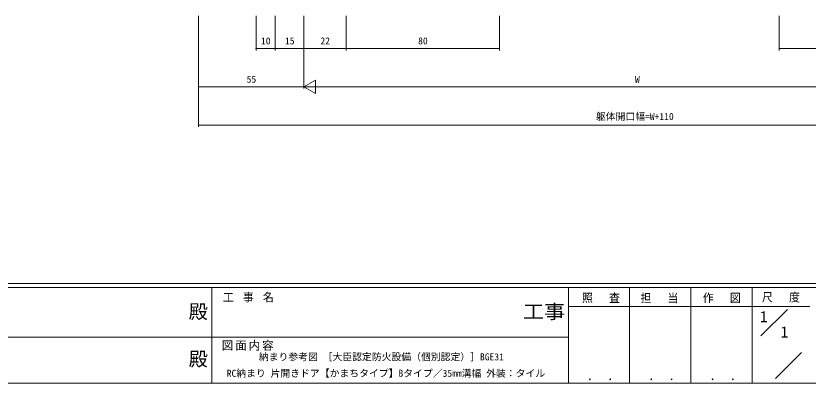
# Model space of a CAD drawing. Units: millimetres, scale not verified. Extents: x -742 to 539, y -420 to 386.
# Drawn here: x -142.3 to 271.1, y -420 to -228.3 of the extents above; entities that cross this region are included whole.
import ezdxf
from ezdxf.enums import TextEntityAlignment as Align

# ---------------------------------------------------------------- set-up
doc = ezdxf.new("R2010")
doc.units = ezdxf.units.MM
doc.header["$LTSCALE"] = 2
doc.layers.add('0-1_YKK_ZWAK', color=7, linetype='Continuous', lineweight=9)
doc.layers.add('0-5_YKK_D', color=6, linetype='Continuous', lineweight=9)
doc.layers.add('0-2_USER1', color=7, linetype='Continuous')
doc.styles.add('ＭＳ ゴシック', font='')
doc.styles.get('ＭＳ ゴシック').set_extended_font_data('MS Gothic')

msp = doc.modelspace()

# ---------------------------------------------------------------- linework, layer by layer
at = {"layer": '0-1_YKK_ZWAK'}
for p, q in [((510, -368), (-590, -368)), ((456, -370), (-590, -370)), ((-40, -370), (-40, -420)), ((146, -370), (146, -420)), ((178, -370), (178, -420)), ((210, -370), (210, -420)), ((242, -370), (242, -420)), ((243.406, -379.999), (146, -379.999)), ((243.406, -379.999), (272, -379.999)), ((246.529, -395.337), (260.376, -381.49)), ((-222, -395.999), (-38, -395.999)), ((-38, -395.999), (146, -395.999)), ((254.103, -417.636), (267.709, -404.03)), ((-590, -420), (456, -420))]:
    msp.add_line(p, q, dxfattribs=at)
at = {"layer": '0-5_YKK_D'}
for p, q in [((-46.962, -228.31), (-46.962, -266.31)), ((-46.962, -228.31), (-46.962, -286.31)), ((-16.962, -228.31), (-16.962, -246.31)), ((-6.964, -228.31), (-6.964, -246.31)), ((-6.964, -228.31), (-6.964, -246.31)), ((8.038, -228.31), (8.038, -266.31)), ((8.038, -228.31), (8.038, -266.31)), ((8.038, -228.31), (8.038, -246.31)), ((8.038, -228.31), (8.038, -246.31)), ((30.038, -228.31), (30.038, -246.31)), ((30.038, -228.31), (30.038, -246.31)), ((110.038, -228.31), (110.038, -246.31)), ((256.038, -228.31), (256.038, -246.31)), ((-6.964, -245.31), (-16.962, -245.31)), ((8.038, -245.31), (-6.964, -245.31)), ((30.038, -245.31), (8.038, -245.31)), ((110.038, -245.31), (30.038, -245.31)), ((256.038, -245.31), (336.038, -245.31)), ((8.038, -265.31), (14.1, -261.81)), ((14.1, -268.81), (14.1, -261.81)), ((8.038, -265.31), (-46.962, -265.31)), ((8.038, -265.31), (14.1, -268.81)), ((8.038, -265.31), (20.162, -265.31)), ((15.038, -265.31), (351.038, -265.31)), ((-46.962, -285.31), (413.038, -285.31))]:
    msp.add_line(p, q, dxfattribs=at)
for centre, start, end in [((-16.962, -245.31), 0, 180), ((-16.962, -245.31), 180, 0), ((-6.964, -245.31), 0, 180), ((-6.964, -245.31), 180, 0), ((8.038, -245.31), 0, 180), ((8.038, -245.31), 180, 0), ((30.038, -245.31), 0, 180), ((30.038, -245.31), 0, 180), ((30.038, -245.31), 180, 0), ((30.038, -245.31), 180, 0), ((110.038, -245.31), 0, 180), ((110.038, -245.31), 180, 0), ((256.038, -245.31), 0, 180), ((256.038, -245.31), 180, 0), ((-46.962, -265.31), 0, 180), ((-46.962, -265.31), 180, 0), ((-46.962, -285.31), 0, 180), ((-46.962, -285.31), 180, 0)]:
    msp.add_arc(centre, 0.106, start, end, dxfattribs=at)

# ---------------------------------------------------------------- texts
at = {"layer": '0-1_YKK_ZWAK', "color": 3, "style": 'ＭＳ ゴシック'}
for p in [(-52.117, -388.509), (-52.117, -413.254)]:
    msp.add_text('殿', height=7.331, dxfattribs=at).set_placement(p, align=Align.BOTTOM_LEFT)
at = {"layer": '0-1_YKK_ZWAK', "color": 3, "style": 'ＭＳ ゴシック', "width": 1.1}
msp.add_text('工事', height=7.331, dxfattribs=at).set_placement((122.331, -388.509), align=Align.BOTTOM_LEFT)
at = {"layer": '0-1_YKK_ZWAK', "char_height": 4.399, "attachment_point": 7, "style": 'ＭＳ ゴシック'}
for s, insert in [('\\T1.22;\\W0.95;工\\~事\\~名', (-34.268, -377.904)), ('\\T1.24;\\W0.95;照\\~\\~査', (153.127, -378.257)), ('\\T1.24;\\W0.95;担\\~\\~当', (183.649, -378.257)), ('\\T1.24;\\W0.95;作\\~\\~図', (216.171, -378.231)), ('\\T1.24;\\W0.95;尺\\~\\~度', (247.018, -377.91)), ('\\T1.17;図面内容', (-34.832, -403.069)), ('\\T1.24;\\W0.95;\\~．\\~．', (152.364, -418.494)), ('\\T1.24;\\W0.95;\\~．\\~．', (184.364, -418.494)), ('\\T1.24;\\W0.95;\\~．\\~．', (216.364, -418.494))]:
    msp.add_mtext(s, dxfattribs=dict(at, insert=insert))
at = {"layer": '0-2_USER1', "style": 'ＭＳ ゴシック'}
for p in [(246, -389.999), (256.762, -397.999)]:
    msp.add_text('1', height=5.865, dxfattribs=at).set_placement(p, align=Align.BOTTOM_LEFT)
at = {"layer": '0-2_USER1', "color": 4, "style": 'ＭＳ ゴシック'}
for s, p in [('納まり参考図 ［大臣認定防火設備（個別認定）］BGE31', (-15.497, -409.213)), ('RC納まり 片開きドア【かまちタイプ】Bタイプ／35mm溝幅 外装：タイル', (-32.242, -417.785))]:
    msp.add_text(s, height=3.666, dxfattribs=at).set_placement(p, align=Align.BOTTOM_LEFT)
at = {"layer": '0-5_YKK_D', "color": 4, "style": 'ＭＳ ゴシック'}
for s, p in [('10', (-14.363, -244.31)), ('15', (-1.863, -244.31)), ('22', (16.638, -244.31)), ('80', (67.638, -244.31)), ('55', (-21.862, -264.31)), ('W', (180.769, -264.51)), ('躯体開口幅=W+110', (160.369, -283.777))]:
    msp.add_text(s, height=3.666, dxfattribs=at).set_placement(p, align=Align.BOTTOM_LEFT)

doc.saveas('drawing.dxf')
